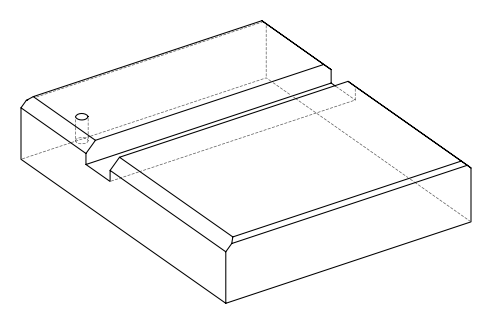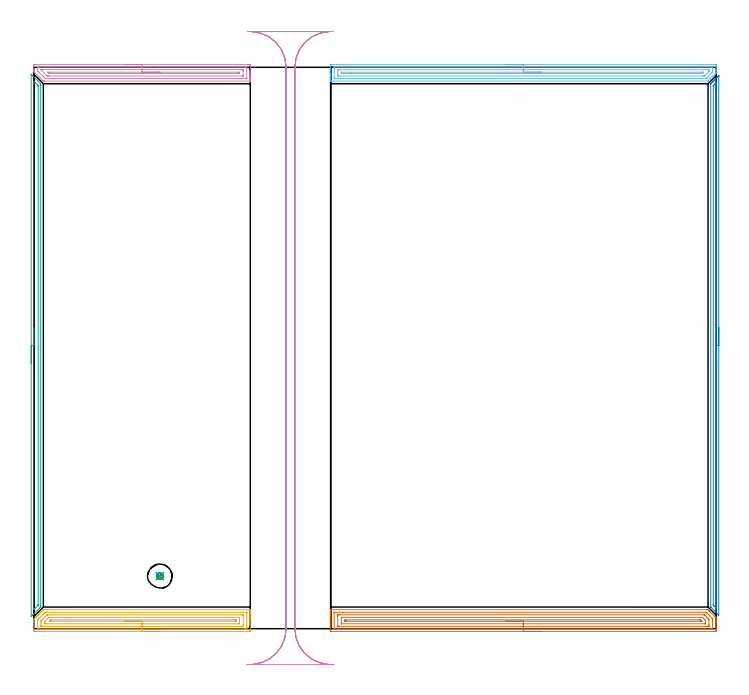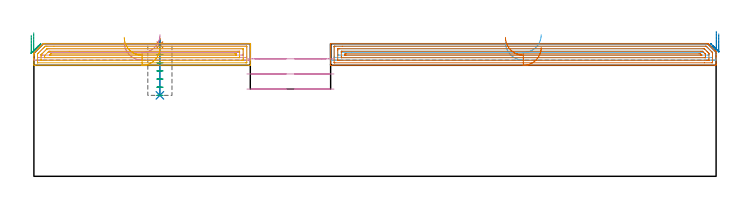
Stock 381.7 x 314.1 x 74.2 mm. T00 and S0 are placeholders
(PLAN: 10 operations, 4 tool changes, 40.3 min)
(1 SPOT_DRILL | STEP1POCKET | NXT0321_9005460120000 | 0.03 min | 2 mm3)
(2 DRILL_BLIND_HOLE_INTO_CENTER | STEP1POCKET | NXT0301_128 | 0.13 min | 3135 mm3)
(3 MILL_ROUGH_BLIND_HOLE_CONTOUR | STEP1POCKET | NXT0201_013 | Spiral | 0.49 min | 1000 mm3)
(4 AREA_MILL | FG_CHAMFER_SURFACE | UGT0205_001 | 4.01 min | 5360 mm3)
(5 AREA_MILL_1 | FG_CHAMFER_SURFACE_1 | UGT0205_001 | 5 min | 9347 mm3)
(6 AREA_MILL_2 | FG_CHAMFER_SURFACE_2 | UGT0205_001 | 7.05 min | 9358 mm3)
(7 AREA_MILL_3 | FG_CHAMFER_SURFACE_3 | UGT0205_001 | 8.8 min | 16271 mm3)
(8 AREA_MILL_4 | FG_CHAMFER_SURFACE_4 | UGT0205_001 | 4.94 min | 3005 mm3)
(9 AREA_MILL_5 | FG_CHAMFER_SURFACE_5 | UGT0205_001 | 4.97 min | 4158 mm3)
(10 MILL_RECTANGULAR_SLOT | SLOT_RECTANGULAR | UGT0201_019 | Follow Part, ap 10, ae 75% | 4.87 min | 356827 mm3)
(TOOL NXT0321_9005460120000 | NC Spot Drill, 142deg, 12mm, Carbide, Uncoated | D12 PA142 FL30 Z2)
(TOOL NXT0301_128 | Carbide Drill 12mm [861.1-1200-036A1-GP GC34] | D12 PA150 FL37.4 Z2)
(TOOL NXT0201_013 | ENDMILL 10mm | D10 FL30 Z4)
(TOOL UGT0205_001 | Chamfer Mill 20 x 3 x 45 deg. | D20 FL50 Z2)
(TOOL UGT0201_019 | End mill 40 mm | D40 FL63 Z6)
(OP 1 SPOT_DRILL)
G17 G21 G94 G90
T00 M6
G54
G17 G0 G90 X70.5 Y29.4 S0 M3
G43 Z84.2 H0
G94 G81 G98 Z73.619 F250. R77.2
G80
M5
M2
(OP 2 DRILL_BLIND_HOLE_INTO_CENTER)
G17 G21 G94 G90
T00 M6
G54
G17 G0 G90 X70.5 Y29.4 S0 M3
G43 Z84.2 H1
G94 G81 G98 Z45.3 F250. R76.2
G80
M5
M2
(OP 3 MILL_ROUGH_BLIND_HOLE_CONTOUR)
G17 G21 G94 G90
T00 M6
G54
G17 G0 G90 X70.5 Y29.4 S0 M3
G43 Z84.2 H0
Z72.643
G94 G3 X71.091 Y30.559 R0.73 F250.
X69.471 Y30.816 R1.159
X69.084 Y28.371 R1.75
X69.471 Y30.816 R-1.75
X69.278 Y29.594 R0.875
X70.5 Y29.4 R0.875
G0 Z68.086
G3 X71.091 Y30.559 R0.73
X69.471 Y30.816 R1.159
X69.084 Y28.371 R1.75
X69.471 Y30.816 R-1.75
X69.278 Y29.594 R0.875
X70.5 Y29.4 R0.875
G0 Z63.529
G3 X71.091 Y30.559 R0.73
X69.471 Y30.816 R1.159
X69.084 Y28.371 R1.75
X69.471 Y30.816 R-1.75
X69.278 Y29.594 R0.875
X70.5 Y29.4 R0.875
G0 Z58.971
G3 X71.091 Y30.559 R0.73
X69.471 Y30.816 R1.159
X69.084 Y28.371 R1.75
X69.471 Y30.816 R-1.75
X69.278 Y29.594 R0.875
X70.5 Y29.4 R0.875
G0 Z54.414
G3 X71.091 Y30.559 R0.73
X69.471 Y30.816 R1.159
X69.084 Y28.371 R1.75
X69.471 Y30.816 R-1.75
X69.278 Y29.594 R0.875
X70.5 Y29.4 R0.875
G0 Z49.857
G3 X71.091 Y30.559 R0.73
X69.471 Y30.816 R1.159
X69.084 Y28.371 R1.75
X69.471 Y30.816 R-1.75
X69.278 Y29.594 R0.875
X70.5 Y29.4 R0.875
G0 Z45.3
G3 X71.091 Y30.559 R0.73
X69.471 Y30.816 R1.159
X69.084 Y28.371 R1.75
X69.471 Y30.816 R-1.75
X69.278 Y29.594 R0.875
X70.5 Y29.4 R0.875
G0 Z84.2
M5
M2
(OP 4 AREA_MILL)
G17 G21 G94 G90
T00 M6
G54
G17 G0 G90 X50.55 Y315.6 S1061 M3
G43 Z84.2 H0
Z75.
G94 G1 X50.588 Z74.128 F250.
X50.702 Z73.264
X50.891 Z72.412
X51.153 Z71.58
X51.487 Z70.774
X51.89 Z70.
X52.358 Z69.264
X52.89 Z68.572
X53.479 Z67.929
X54.122 Z67.34
X54.814 Z66.808
X55.55 Z66.34
X56.324 Z65.937
X57.13 Z65.603
X57.962 Z65.341
X58.813 Z65.152
X59.678 Z65.038
X60.55 Z65.
X119.877
X120.469 Y315.599 Z65.001
X121.054 Y315.594 Z65.004
X121.092 Y315.592 Z65.006
X121.097 Y315.011 Z65.587
X121.1 Y314.382 Z66.216
Y309.663 Z70.932
Y308.248 Z72.349
Y307.88 Z72.715
Y307.146 Z73.454
Y306.885 Z73.714
X121.093 Y306.457 Z74.135
X121.09 Y306.403 Z74.188
X120.916 Y306.4 Z74.2
X5.997
X5.305 Y306.403 Z74.188
X5.18 Y306.52 Z74.079
X5.166 Y306.533 Z74.066
X0.161 Y311.539 Z69.06
X0.115 Y311.583 Z69.013
X0.01 Y311.699 Z68.893
X0.001 Y311.81 Z68.782
X0. Y312.259 Z68.341
Y312.494 Z68.106
Y313.228 Z67.367
Y314.487 Z66.11
X0.003 Y315.011 Z65.584
X0.008 Y315.591 Z65.005
X0.047 Y315.593 Z65.003
X0.631 Y315.6 Z65.
X60.55
Y314.186 Z66.414
X118.68 Y314.185 Z66.415
X118.746 Y314.184 Z66.416
X118.879 Y314.181 Z66.419
X119.09 Y314.173 Z66.427
X119.092 Y314.12 Z66.48
X119.099 Y313.702 Z66.898
X119.1 Y308.353 Z72.247
X119.096 Y307.88 Z72.72
X119.093 Y307.829 Z72.771
X119.092 Y307.822 Z72.778
X119.034 Y307.819 Z72.781
X118.946 Y307.816 Z72.784
X118.813 Y307.814 Z72.786
X118.746
X7.786
X6.954 Y307.818 Z72.782
X6.892 Y307.821 Z72.779
X6.281 Y307.88 Z72.72
X5.997 Y308.157 Z72.443
X5.378 Y308.772 Z71.828
X5.103 Y309.047 Z71.553
X2.704 Y311.446 Z69.154
X2.42 Y311.73 Z68.87
X2.119 Y312.035 Z68.565
X2.046 Y312.112 Z68.488
X2.012 Y312.15 Z68.45
X2.009 Y312.198 Z68.402
X2.005 Y312.337 Z68.263
X2. Y312.755 Z67.845
Y313.228 Z67.372
Y313.646 Z66.954
X2.004 Y314.12 Z66.48
X2.007 Y314.171 Z66.429
X2.008 Y314.178 Z66.422
X2.066 Y314.181 Z66.419
X2.154 Y314.184 Z66.416
X2.287 Y314.186 Z66.414
X2.354
X60.55
Y312.772 Z67.828
X116.456 Y312.771 Z67.829
X116.891 Y312.769 Z67.831
X117.036 Y312.767 Z67.833
X117.08 Y312.765 Z67.835
X117.09 Y312.683 Z67.917
X117.095 Y312.545 Z68.055
X117.099 Y312.337 Z68.263
X117.1 Y312.129 Z68.471
X117.098 Y309.457 Z71.143
X117.09 Y309.248 Z71.352
X117.087 Y309.234 Z71.366
X117.081 Y309.232 Z71.368
X117.055 Y309.23 Z71.37
X117. Y309.229 Z71.371
X116.891 Y309.228 Z71.372
X8.68 Y309.229 Z71.371
X8.219 Y309.231 Z71.369
X7.786 Y309.235 Z71.365
X7.365 Y309.246 Z71.354
X6.937 Y309.663 Z70.937
X6.892 Y309.708 Z70.892
X4.209 Y312.392 Z68.208
X4.043 Y312.568 Z68.032
X4.01 Y312.609 Z67.991
X4.006 Y312.637 Z67.963
X4.005 Y312.675 Z67.925
X4.01 Y312.731 Z67.869
X4.019 Y312.765 Z67.835
X4.077 Y312.767 Z67.833
X4.209 Y312.769 Z67.831
X4.667 Y312.771 Z67.829
X5.103 Y312.772 Z67.828
X60.55
Y311.357 Z69.243
X114.297
X115.014 Y311.355 Z69.245
X115.065 Y311.353 Z69.247
X115.088 Y311.351 Z69.249
X115.09 Y311.331 Z69.269
X115.095 Y311.221 Z69.379
X115.098 Y311. Z69.6
X115.095 Y310.779 Z69.821
X115.09 Y310.669 Z69.931
X115.088 Y310.649 Z69.951
X115.064 Y310.647 Z69.953
X115.012 Y310.645 Z69.955
X114.297 Y310.643 Z69.957
X114.208
X8.576
X8.478 Y310.647 Z69.953
X8.432 Y310.649 Z69.951
X8.373 Y310.687 Z69.913
X7.786 Y311.264 Z69.336
X7.735 Y311.32 Z69.28
X7.727 Y311.333 Z69.267
X7.721 Y311.35 Z69.25
X7.786 Y311.353 Z69.247
X7.876 Y311.355 Z69.245
X8.592 Y311.357 Z69.243
X8.68
X60.55
X61.422 Z69.281
X62.286 Z69.395
X63.138 Z69.583
X63.97 Z69.846
X64.776 Z70.18
X65.55 Z70.582
X66.286 Z71.051
X66.978 Z71.582
X67.621 Z72.172
X68.21 Z72.815
X68.741 Z73.507
X69.21 Z74.243
X69.613 Z75.016
X69.947 Z75.822
X70.209 Z76.654
X70.398 Z77.506
X70.512 Z78.371
X70.55 Z79.243
G0 Z84.2
M5
M2
(OP 5 AREA_MILL_1)
G17 G21 G94 G90
T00 M6
G54
G17 G0 G90 X70.55 Y-1.5 S1061 M3
G43 Z84.2 H0
Z72.1
G94 G1 X70.512 Z71.228 F250.
X70.398 Z70.363
X70.209 Z69.512
X69.947 Z68.68
X69.613 Z67.874
X69.21 Z67.1
X68.742 Z66.364
X68.21 Z65.672
X67.621 Z65.029
X66.978 Z64.439
X66.286 Z63.908
X65.55 Z63.44
X64.776 Z63.037
X63.97 Z62.703
X63.138 Z62.441
X62.286 Z62.252
X61.422 Z62.138
X60.55 Z62.1
X0.631
X0.265 Y-1.497 Z62.102
X0.01 Y-1.493 Z62.104
X0. Y-1.138 Z62.459
Y2.362 Z65.957
Y3.752 Z67.348
Y4.112 Z67.707
Y4.834 Z68.433
Y5.065 Z68.664
X0.003 Y5.248 Z68.84
X0.01 Y5.31 Z68.903
X0.125 Y5.425 Z69.023
X0.184 Y5.485 Z69.083
X1.271 Y6.571 Z70.171
X2.312 Y7.613 Z71.211
X2.42 Y7.722 Z71.318
X2.773 Y8.073 Z71.673
X2.95 Y8.25 Z71.85
X3.477 Y8.779 Z72.374
X3.761 Y9.062 Z72.662
X4.352 Y9.654 Z73.25
X4.688 Y9.988 Z73.588
X5.132 Y10.431 Z74.031
X5.305 Y10.597 Z74.188
X5.997 Y10.6 Z74.2
X120.916
X121.09 Y10.597 Z74.189
X121.097 Y10.453 Z74.046
X121.1 Y10.302 Z73.901
Y10.084 Z73.684
Y9.363 Z72.958
Y8.127 Z71.724
Y6.738 Z70.333
Y-1.138 Z62.46
X121.096 Y-1.399 Z62.199
X121.09 Y-1.492 Z62.105
X120.994 Y-1.499 Z62.099
X120.469 Y-1.5 Z62.1
X60.55
Y-0.086 Z63.514
X2.238 Y-0.085 Z63.515
X2.061 Y-0.082 Z63.518
X2.02 Y-0.079 Z63.521
X2.009 Y-0.076 Z63.524
X2.006 Y-0.063 Z63.537
X2.003 Y-0.028 Z63.572
X2. Y0.148 Z63.748
X2.001 Y4.112 Z67.712
X2.003 Y4.52 Z68.12
X2.01 Y4.755 Z68.355
X2.027 Y4.865 Z68.465
X2.142 Y4.987 Z68.587
X2.278 Y5.127 Z68.727
X2.42 Y5.27 Z68.87
X5.816 Y8.666 Z72.266
X5.997 Y8.845 Z72.445
X6.264 Y9.102 Z72.702
X6.361 Y9.179 Z72.779
X6.535 Y9.181 Z72.781
X6.892 Y9.185 Z72.785
X11.223 Y9.186 Z72.786
X118.862 Y9.185 Z72.785
X119.038 Y9.182 Z72.782
X119.08 Y9.179 Z72.779
X119.091 Y9.176 Z72.776
X119.094 Y9.163 Z72.763
X119.097 Y9.128 Z72.728
X119.1 Y8.952 Z72.552
Y0.201 Z63.801
X119.097 Y0.064 Z63.664
X119.093 Y-0.045 Z63.555
X119.09 Y-0.075 Z63.525
X119.078 Y-0.079 Z63.521
X119.036 Y-0.081 Z63.519
X118.68 Y-0.085 Z63.515
X118.499 Y-0.086 Z63.514
X60.55
Y1.328 Z64.928
X4.37 Y1.329 Z64.929
X4.209 Y1.33 Z64.93
X4.047 Y1.334 Z64.934
X4.01 Y1.335 Z64.935
X4.006 Y1.365 Z64.965
X4.003 Y1.419 Z65.019
X4.001 Y1.487 Z65.087
X4. Y1.691 Z65.291
Y3.441 Z67.041
X4.002 Y4.112 Z67.712
X4.004 Y4.313 Z67.913
X4.01 Y4.383 Z67.983
X4.049 Y4.438 Z68.038
X4.209 Y4.607 Z68.207
X4.4 Y4.8 Z68.4
X4.587 Y4.987 Z68.587
X6.892 Y7.293 Z70.893
X7.054 Y7.454 Z71.054
X7.214 Y7.613 Z71.213
X7.33 Y7.722 Z71.322
X7.371 Y7.76 Z71.36
X7.462 Y7.764 Z71.364
X7.626 Y7.769 Z71.369
X7.786 Y7.771 Z71.371
X116.73
X116.891 Y7.77 Z71.37
X117.053 Y7.766 Z71.366
X117.09 Y7.764 Z71.364
X117.094 Y7.735 Z71.335
X117.097 Y7.681 Z71.281
X117.099 Y7.613 Z71.213
X117.1 Y7.409 Z71.009
Y2.158 Z65.758
X117.096 Y1.487 Z65.087
X117.093 Y1.385 Z64.985
X117.09 Y1.34 Z64.94
X117.047 Y1.335 Z64.935
X116.891 Y1.333 Z64.933
X116.159 Y1.329 Z64.929
X115.997 Y1.328 Z64.928
X60.55
Y2.743 Z66.343
X6.152
X6.098 Y2.745 Z66.345
X6.043 Y2.749 Z66.349
X6.01 Y2.754 Z66.354
X6.008 Y2.802 Z66.402
X6. Y3.235 Z66.835
X6.002 Y3.674 Z67.274
X6.007 Y3.891 Z67.491
X6.01 Y3.944 Z67.544
X6.034 Y3.975 Z67.575
X6.082 Y4.03 Z67.63
X6.162 Y4.112 Z67.712
X7.912 Y5.863 Z69.463
X8.297 Y6.237 Z69.837
X8.432 Y6.35 Z69.95
X8.68 Y6.353 Z69.953
X9.07 Y6.356 Z69.956
X19.773 Y6.357 Z69.957
X114.948
X115.002 Y6.355 Z69.955
X115.057 Y6.351 Z69.951
X115.09 Y6.346 Z69.946
X115.092 Y6.298 Z69.898
X115.1 Y5.865 Z69.465
Y3.24 Z66.84
X115.092 Y2.801 Z66.401
X115.09 Y2.753 Z66.353
X115.017 Y2.749 Z66.349
X114.883 Y2.745 Z66.345
X114.714 Y2.743 Z66.343
X60.55
Y4.157 Z67.757
X9.529
X8.879 Y4.162 Z67.762
X8.68 Y4.164 Z67.764
Y4.175 Z67.775
Y4.18 Z67.78
X9.088 Y4.588 Z68.188
X9.212 Y4.709 Z68.309
X9.349 Y4.839 Z68.439
X9.457 Y4.936 Z68.536
X9.555 Y4.942 Z68.542
X9.574 Y4.943 Z68.543
X112.465
X112.856 Y4.94 Z68.54
X113.051 Y4.937 Z68.537
X113.09 Y4.935 Z68.535
X113.094 Y4.901 Z68.501
X113.096 Y4.844 Z68.444
X113.099 Y4.323 Z67.923
X113.096 Y4.217 Z67.817
X113.092 Y4.171 Z67.771
X113.089 Y4.164 Z67.764
X113.072 Y4.161 Z67.761
X113.022 Y4.159 Z67.759
X112.822 Y4.157 Z67.757
X60.55
X59.678 Z67.795
X58.814 Z67.909
X57.962 Z68.098
X57.13 Z68.36
X56.324 Z68.694
X55.55 Z69.097
X54.814 Z69.565
X54.122 Z70.096
X53.479 Z70.686
X52.89 Z71.329
X52.358 Z72.021
X51.89 Z72.757
X51.487 Z73.531
X51.153 Z74.337
X50.891 Z75.169
X50.702 Z76.02
X50.588 Z76.885
X50.55 Z77.757
G0 Z84.2
M5
M2
(OP 6 AREA_MILL_2)
G17 G21 G94 G90
T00 M6
G54
G17 G0 G90 X263.85 Y315.6 S1061 M3
G43 Z84.2 H0
Z75.
G94 G1 X263.888 Z74.128 F250.
X264.002 Z73.263
X264.191 Z72.412
X264.453 Z71.58
X264.787 Z70.774
X265.19 Z70.
X265.658 Z69.264
X266.19 Z68.572
X266.779 Z67.929
X267.422 Z67.34
X268.114 Z66.808
X268.85 Z66.34
X269.624 Z65.937
X270.43 Z65.603
X271.262 Z65.341
X272.114 Z65.152
X272.978 Z65.038
X273.85 Z65.
X380.488
X381.079 Y315.598 Z65.002
X381.662 Y315.593 Z65.004
X381.693 Y315.591 Z65.005
X381.7 Y315.011 Z65.585
Y314.739 Z65.856
Y314.12 Z66.475
Y312.685 Z67.912
Y312.337 Z68.258
Y311.038 Z69.561
X381.699 Y311. Z69.598
X381.697 Y310.908 Z69.689
X381.675 Y310.878 Z69.721
X381.422 Y310.622 Z69.978
X381.288 Y310.488 Z70.112
X380.911 Y310.109 Z70.488
X380.404 Y309.603 Z70.996
X380.019 Y309.217 Z71.379
X379.519 Y308.719 Z71.881
X379.128 Y308.326 Z72.27
X378.634 Y307.834 Z72.766
X378.237 Y307.435 Z73.162
X377.75 Y306.95 Z73.65
X377.505 Y306.704 Z73.894
X377.264 Y306.466 Z74.13
X377.195 Y306.403 Z74.189
X377.058 Y306.4 Z74.2
X166.174
X166.01 Y306.402 Z74.188
X166.008 Y306.453 Z74.138
X166. Y306.86 Z73.74
Y307.185 Z73.415
Y307.88 Z72.715
Y309.12 Z71.477
Y309.663 Z70.932
Y310.283 Z70.313
Y315.011 Z65.587
X166.002 Y315.285 Z65.313
X166.01 Y315.592 Z65.006
X166.318 Y315.599 Z64.999
X273.85 Y315.6 Z65.
Y314.186 Z66.414
X379.292 Y314.185 Z66.415
X379.358 Y314.184 Z66.416
X379.491 Y314.18 Z66.42
X379.69 Y314.171 Z66.429
X379.692 Y314.12 Z66.48
X379.699 Y313.714 Z66.886
X379.7 Y312.337 Z68.263
X379.698 Y311.932 Z68.668
X379.69 Y311.446 Z69.154
X379.686 Y311.347 Z69.253
X379.624 Y311.28 Z69.32
X379.543 Y311.195 Z69.405
X379.292 Y310.942 Z69.658
X379.098 Y310.748 Z69.852
X377.122 Y308.772 Z71.828
X376.611 Y308.261 Z72.339
X376.42 Y308.071 Z72.529
X376.224 Y307.88 Z72.72
X376.169 Y307.83 Z72.77
X375.983 Y307.821 Z72.779
X375.85 Y307.816 Z72.784
X375.784 Y307.815 Z72.785
X168.408
X168.342 Y307.816 Z72.784
X168.209 Y307.82 Z72.78
X168.01 Y307.829 Z72.771
X168.008 Y307.88 Z72.72
X168.002 Y308.286 Z72.314
X168. Y313.635 Z66.965
X168.004 Y314.12 Z66.48
X168.007 Y314.169 Z66.431
X168.008 Y314.176 Z66.424
X168.055 Y314.18 Z66.42
X168.143 Y314.183 Z66.417
X168.275 Y314.185 Z66.415
X168.342 Y314.186 Z66.414
X273.85
Y312.772 Z67.828
X377.069 Y312.771 Z67.829
X377.505 Y312.768 Z67.832
X377.649 Y312.765 Z67.835
X377.69 Y312.76 Z67.84
X377.695 Y312.662 Z67.938
X377.698 Y312.532 Z68.068
X377.7 Y312.337 Z68.263
X377.699 Y312.143 Z68.457
X377.695 Y311.947 Z68.653
X377.69 Y311.819 Z68.781
X377.643 Y311.754 Z68.846
X377.505 Y311.605 Z68.995
X375.563 Y309.663 Z70.937
X375.19 Y309.298 Z71.302
X375.136 Y309.247 Z71.353
X375.041 Y309.235 Z71.365
X374.824 Y309.232 Z71.368
X374.365 Y309.229 Z71.371
X170.631
X170.195 Y309.232 Z71.368
X170.052 Y309.235 Z71.365
X170.01 Y309.24 Z71.36
X170.005 Y309.338 Z71.262
X170.002 Y309.468 Z71.132
X170. Y309.663 Z70.937
Y309.858 Z70.742
X170.001 Y312.53 Z68.07
X170.01 Y312.726 Z67.874
X170.014 Y312.766 Z67.834
X170.033 Y312.768 Z67.832
X170.087 Y312.77 Z67.83
X170.195 Y312.771 Z67.829
X170.653 Y312.772 Z67.828
X273.85
Y311.357 Z69.243
X374.019
X374.636 Y311.355 Z69.245
X374.737 Y311.353 Z69.247
X374.789 Y311.35 Z69.25
X374.764 Y311.321 Z69.279
X374.655 Y311.207 Z69.394
X374.299 Y310.848 Z69.752
X374.169 Y310.72 Z69.88
X374.115 Y310.672 Z69.928
X374.086 Y310.649 Z69.951
X374.066 Y310.647 Z69.953
X373.972 Y310.643 Z69.957
X373.93
X172.787
X172.071 Y310.648 Z69.952
X172.023 Y310.649 Z69.951
X172.01 Y310.656 Z69.944
X172.007 Y310.679 Z69.921
X172.002 Y310.786 Z69.814
X172.001 Y311. Z69.6
X172.002 Y311.214 Z69.386
X172.007 Y311.321 Z69.279
X172.01 Y311.344 Z69.256
X172.024 Y311.351 Z69.249
X172.074 Y311.355 Z69.245
X172.16 Y311.356 Z69.244
X177.763 Y311.357 Z69.243
X273.85
X274.722 Z69.281
X275.586 Z69.395
X276.438 Z69.583
X277.27 Z69.846
X278.076 Z70.18
X278.85 Z70.582
X279.586 Z71.051
X280.278 Z71.582
X280.921 Z72.172
X281.51 Z72.815
X282.042 Z73.507
X282.51 Z74.243
X282.913 Z75.016
X283.247 Z75.822
X283.509 Z76.654
X283.698 Z77.506
X283.812 Z78.371
X283.85 Z79.243
G0 Z84.2
M5
M2
(OP 7 AREA_MILL_3)
G17 G21 G94 G90
T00 M6
G54
G17 G0 G90 X283.85 Y-1.5 S1061 M3
G43 Z84.2 H0
Z72.1
G94 G1 X283.812 Z71.228 F250.
X283.698 Z70.363
X283.509 Z69.512
X283.247 Z68.68
X282.913 Z67.874
X282.51 Z67.1
X282.042 Z66.364
X281.51 Z65.672
X280.921 Z65.029
X280.278 Z64.439
X279.586 Z63.908
X278.85 Z63.44
X278.076 Z63.037
X277.27 Z62.703
X276.438 Z62.441
X275.586 Z62.252
X274.722 Z62.138
X273.85 Z62.1
X166.621
X166.091 Y-1.494 Z62.104
X166.01 Y-1.492 Z62.106
X166. Y-1.405 Z62.193
Y7.613 Z71.207
Y8.146 Z71.743
Y8.488 Z72.084
Y9.021 Z72.617
Y9.363 Z72.958
Y10.318 Z73.917
X166.003 Y10.461 Z74.054
X166.01 Y10.597 Z74.188
X166.174 Y10.6 Z74.2
X376.611
X377.195 Y10.601 Z74.183
X377.337 Y10.466 Z74.061
X377.505 Y10.296 Z73.895
X377.564 Y10.238 Z73.835
X377.618 Y10.182 Z73.781
X377.802 Y9.998 Z73.597
X377.855 Y9.946 Z73.543
X377.904 Y9.896 Z73.495
X378.1 Y9.7 Z73.299
X378.147 Y9.654 Z73.252
X381.115 Y6.685 Z70.285
X381.377 Y6.424 Z70.022
X381.501 Y6.3 Z69.896
X381.675 Y6.122 Z69.72
X381.693 Y6.095 Z69.693
X381.697 Y6.081 Z69.68
X381.7 Y6.063 Z69.661
Y4.987 Z68.582
Y3.771 Z67.368
Y3.237 Z66.831
Y-0.871 Z62.726
X381.696 Y-1.138 Z62.459
X381.69 Y-1.493 Z62.104
X381.445 Y-1.497 Z62.102
X381.079 Y-1.5 Z62.1
X273.85
Y-0.086 Z63.514
X168.408
X168.226 Y-0.085 Z63.515
X168.056 Y-0.081 Z63.519
X168.019 Y-0.079 Z63.521
X168.01 Y-0.06 Z63.54
X168.006 Y-0.029 Z63.571
X168.001 Y0.136 Z63.736
X168. Y8.887 Z72.487
X168.004 Y9.021 Z72.621
X168.01 Y9.127 Z72.727
X168.017 Y9.179 Z72.779
X168.053 Y9.18 Z72.78
X168.408 Y9.185 Z72.785
X172.513 Y9.186 Z72.786
X375.717 Y9.185 Z72.785
X375.9 Y9.184 Z72.784
X376.076 Y9.18 Z72.78
X376.161 Y9.177 Z72.777
X376.344 Y9. Z72.6
X376.611 Y8.739 Z72.339
X379.292 Y6.058 Z69.658
X379.483 Y5.863 Z69.463
X379.666 Y5.672 Z69.272
X379.69 Y5.611 Z69.211
X379.695 Y5.563 Z69.163
X379.699 Y5.464 Z69.064
X379.7 Y0.213 Z63.813
X379.696 Y0.079 Z63.679
X379.69 Y-0.027 Z63.573
X379.683 Y-0.079 Z63.521
X379.647 Y-0.081 Z63.519
X379.292 Y-0.085 Z63.515
X375.131 Y-0.086 Z63.514
X273.85
Y1.328 Z64.928
X171.089
X170.356 Y1.33 Z64.93
X170.195 Y1.332 Z64.932
X170.036 Y1.335 Z64.935
X170.009 Y1.343 Z64.943
X170.006 Y1.373 Z64.973
X170.002 Y1.423 Z65.023
X170.001 Y1.487 Z65.087
X170. Y1.679 Z65.279
Y6.929 Z70.529
X170.003 Y7.613 Z71.213
X170.006 Y7.708 Z71.308
X170.01 Y7.754 Z71.354
X170.017 Y7.765 Z71.365
X170.038 Y7.767 Z71.367
X170.195 Y7.769 Z71.369
X170.927 Y7.771 Z71.371
X171.089 Y7.772 Z71.372
X374.824 Y7.771 Z71.371
X374.986 Y7.769 Z71.369
X375.093 Y7.766 Z71.366
X375.126 Y7.763 Z71.363
X375.141 Y7.753 Z71.353
X375.171 Y7.726 Z71.326
X375.287 Y7.613 Z71.213
X376.611 Y6.289 Z69.889
X377.035 Y5.863 Z69.463
X377.505 Y5.384 Z68.984
X377.69 Y5.177 Z68.777
X377.695 Y4.987 Z68.587
X377.699 Y4.797 Z68.397
X377.7 Y2.171 Z65.771
X377.697 Y1.487 Z65.087
X377.694 Y1.392 Z64.992
X377.69 Y1.346 Z64.946
X377.683 Y1.335 Z64.935
X377.662 Y1.333 Z64.933
X377.505 Y1.33 Z64.93
X376.773 Y1.328 Z64.928
X376.611
X273.85
Y2.743 Z66.343
X172.143
X172.088 Y2.744 Z66.344
X172.031 Y2.747 Z66.347
X172.015 Y2.749 Z66.349
X172.01 Y2.762 Z66.362
X172.007 Y2.812 Z66.412
X172. Y3.22 Z66.82
Y5.863 Z69.463
X172.005 Y6.291 Z69.891
X172.008 Y6.344 Z69.944
X172.011 Y6.35 Z69.95
X172.026 Y6.353 Z69.953
X172.068 Y6.355 Z69.955
X172.203 Y6.357 Z69.957
X172.371
X373.037
X373.427 Y6.355 Z69.955
X373.93 Y6.35 Z69.95
X374.092 Y6.347 Z69.947
X374.258 Y6.186 Z69.786
X374.587 Y5.863 Z69.463
X374.824 Y5.627 Z69.227
X375.458 Y4.987 Z68.587
X375.663 Y4.776 Z68.376
X375.69 Y4.744 Z68.344
X375.694 Y4.719 Z68.319
X375.697 Y4.666 Z68.266
X375.699 Y4.558 Z68.158
X375.7 Y4.129 Z67.729
Y3.237 Z66.837
X375.695 Y2.808 Z66.408
X375.692 Y2.756 Z66.356
X375.689 Y2.75 Z66.35
X375.674 Y2.747 Z66.347
X375.632 Y2.744 Z66.344
X375.497 Y2.743 Z66.343
X375.329
X273.85
Y4.157 Z67.757
X174.618
X174.228 Y4.159 Z67.759
X174.034 Y4.162 Z67.762
X174.016 Y4.163 Z67.763
X174.01 Y4.173 Z67.773
X174.005 Y4.209 Z67.809
X174.003 Y4.261 Z67.861
X174.009 Y4.753 Z68.353
X174.029 Y4.936 Z68.536
X174.663 Y4.943 Z68.543
X372.189
X372.991 Y4.937 Z68.537
X373.037 Y4.936 Z68.536
X373.444 Y4.546 Z68.146
X373.645 Y4.345 Z67.945
X373.69 Y4.298 Z67.898
X373.693 Y4.271 Z67.871
X373.694 Y4.225 Z67.825
X373.69 Y4.18 Z67.78
X373.682 Y4.164 Z67.764
X373.638 Y4.162 Z67.762
X373.438 Y4.159 Z67.759
X373.037 Y4.157 Z67.757
X372.991
X273.85
X272.978 Z67.795
X272.114 Z67.909
X271.262 Z68.098
X270.43 Z68.36
X269.624 Z68.694
X268.85 Z69.097
X268.114 Z69.565
X267.422 Z70.096
X266.779 Z70.686
X266.19 Z71.329
X265.658 Z72.021
X265.19 Z72.757
X264.787 Z73.531
X264.453 Z74.337
X264.191 Z75.169
X264.002 Z76.02
X263.888 Z76.885
X263.85 Z77.757
G0 Z84.2
M5
M2
(OP 8 AREA_MILL_4)
G17 G21 G94 G90
T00 M6
G54
G17 G0 G90 X383.2 Y168.5 S1061 M3
G43 Z84.2 H0
Z79.7
G94 G1 Y168.462 Z78.828 F250.
Y168.348 Z77.964
Y168.159 Z77.112
Y167.897 Z76.28
Y167.563 Z75.474
Y167.16 Z74.7
Y166.692 Z73.964
Y166.16 Z73.272
Y165.571 Z72.629
Y164.928 Z72.04
Y164.236 Z71.509
Y163.5 Z71.04
Y162.726 Z70.637
Y161.92 Z70.303
Y161.088 Z70.041
Y160.236 Z69.852
Y159.372 Z69.738
Y158.5 Z69.7
X383.199 Y7.733 Z69.701
X383.194 Y7.617 Z69.703
X383.159 Y7.648 Z69.739
X383.047 Y7.753 Z69.851
X378.861 Y11.939 Z74.038
X378.711 Y12.091 Z74.182
X378.697 Y12.113 Z74.196
X378.7 Y12.211 Z74.2
Y304.79
X378.697 Y304.887 Z74.196
X378.711 Y304.909 Z74.182
X378.861 Y305.062 Z74.038
X379.032 Y305.233 Z73.866
X379.183 Y305.384 Z73.714
X379.615 Y305.815 Z73.285
X379.924 Y306.125 Z72.974
X380.066 Y306.268 Z72.83
X380.475 Y306.675 Z72.425
X380.52 Y306.72 Z72.38
X380.816 Y307.017 Z72.082
X380.95 Y307.152 Z71.946
X381.335 Y307.535 Z71.565
X381.452 Y307.652 Z71.448
X381.708 Y307.909 Z71.19
X381.834 Y308.036 Z71.063
X382.195 Y308.395 Z70.705
X382.361 Y308.561 Z70.539
X382.6 Y308.801 Z70.298
X382.717 Y308.919 Z70.179
X383.196 Y309.396 Z69.703
X383.199 Z69.701
X383.2 Z69.7
Y158.5
X381.786 Z71.114
Y11.767
X381.784 Y11.598 Z71.116
X381.781 Y11.514 Z71.119
X381.78 Y11.487 Z71.12
X381.76 Y11.501 Z71.14
X381.68 Y11.576 Z71.22
X381.484 Y11.767 Z71.416
X380.95 Y12.3 Z71.95
X380.592 Y12.659 Z72.308
X380.227 Y13.031 Z72.673
X380.125 Y13.137 Z72.775
X380.121 Y13.187 Z72.779
X380.118 Y13.292 Z72.782
X380.114 Y13.502 Z72.786
Y13.551
X380.115 Y303.4 Z72.785
X380.116 Y303.449 Z72.784
X380.125 Y303.864 Z72.775
X380.33 Y304.075 Z72.57
X380.591 Y304.341 Z72.309
X381.568 Y305.318 Z71.332
X381.66 Y305.408 Z71.24
X381.746 Y305.488 Z71.154
X381.779 Y305.517 Z71.121
X381.785 Y305.282 Z71.115
Y305.233
X381.786 Y158.5 Z71.114
Y157.628 Z71.152
Y156.764 Z71.266
Y155.912 Z71.455
Y155.08 Z71.717
Y154.274 Z72.051
Y153.5 Z72.454
Y152.764 Z72.923
Y152.072 Z73.454
Y151.429 Z74.043
Y150.84 Z74.686
Y150.308 Z75.379
Y149.84 Z76.114
Y149.437 Z76.888
Y149.103 Z77.694
Y148.841 Z78.526
Y148.652 Z79.378
Y148.538 Z80.243
Y148.5 Z81.114
G0 Z84.2
M5
M2
(OP 9 AREA_MILL_5)
G17 G21 G94 G90
T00 M6
G54
G17 G0 G90 X-1.5 Y148.5 S1061 M3
G43 Z84.2 H0
Z78.9
G94 G1 Y148.538 Z78.028 F250.
Y148.652 Z77.164
Y148.841 Z76.312
Y149.103 Z75.48
Y149.437 Z74.674
Y149.84 Z73.9
Y150.308 Z73.164
Y150.839 Z72.472
Y151.429 Z71.829
Y152.072 Z71.24
Y152.764 Z70.709
Y153.5 Z70.24
Y154.274 Z69.837
Y155.08 Z69.503
Y155.912 Z69.241
Y156.763 Z69.052
Y157.628 Z68.938
Y158.5 Z68.9
X-1.499 Y310.174
X-1.497 Y310.186 Z68.903
X-1.493 Y310.187 Z68.906
X-1.47 Y310.17 Z68.929
X-1.053 Y309.754 Z69.345
X3.793 Y304.907 Z74.192
X3.796 Y304.903 Z74.194
X3.799 Y304.893 Z74.195
X3.8 Y304.21 Z74.2
Y12.79
X3.799 Y12.107 Z74.195
X3.796 Y12.096 Z74.194
X3.149 Y11.449 Z73.548
X1.809 Y10.108 Z72.207
X0.467 Y8.767 Z70.866
X0.021 Y8.32 Z70.419
X-0.54 Y7.759 Z69.859
X-0.759 Y7.539 Z69.638
X-0.873 Y7.426 Z69.525
X-1.321 Y6.979 Z69.078
X-1.493 Y6.816 Z68.906
X-1.499 Y6.813 Z68.9
X-1.5 Y158.5
X-0.086 Z70.314
Y305.91
X-0.079 Y306.314 Z70.321
X-0.061 Y306.302 Z70.339
X-0.022 Y306.268 Z70.378
X0.015 Y306.234 Z70.415
X2.04 Y304.21 Z72.44
X2.192 Y304.054 Z72.592
X2.312 Y303.926 Z72.712
X2.379 Y303.852 Z72.779
X2.386 Y303.316 Z72.786
X2.385 Y13.684 Z72.785
X2.382 Y13.28 Z72.782
X2.379 Y13.18 Z72.779
X2.375 Y13.137 Z72.775
X2.35 Y13.109 Z72.75
X2.256 Y13.009 Z72.656
X2.04 Y12.79 Z72.44
X0.039 Y10.788 Z70.439
X-0.056 Y10.697 Z70.344
X-0.075 Y10.68 Z70.325
X-0.079 Z70.321
X-0.081 Y10.682 Z70.319
X-0.083 Y10.727 Z70.317
X-0.085 Y10.914 Z70.315
X-0.086 Y11.002 Z70.314
Y158.5
Y159.371 Z70.352
Y160.236 Z70.466
Y161.088 Z70.655
Y161.92 Z70.917
Y162.726 Z71.251
Y163.5 Z71.654
Y164.236 Z72.123
Y164.928 Z72.654
Y165.571 Z73.243
Y166.16 Z73.886
Y166.691 Z74.578
Y167.16 Z75.314
Y167.563 Z76.088
Y167.897 Z76.894
Y168.159 Z77.726
Y168.348 Z78.578
Y168.462 Z79.443
Y168.5 Z80.314
G0 Z84.2
M5
M2
(OP 10 MILL_RECTANGULAR_SLOT)
G17 G21 G94 G90
T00 M6
G54
G17 G0 G90 X119.29 Y334.243 S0 M3
G43 Z84.2 H0
Z65.733
G94 G1 X122.285 Y334.065 F250.
G2 X141.1 Y314.1 R20. F500.
G1 Y0.
G2 X123.687 Y-19.832 R20.
G1 X123.684 Y-19.862
G3 X126.031 Y-20. R20.
G1 X161.096
G3 X163.429 Y-19.863 R20.
G1 X163.426 Y-19.834
G2 X146. Y0. R20.
G1 Y314.1
G2 X164.803 Y334.064 R20.
G1 X167.798 Y334.244 F250.
G0 Z84.2
X167.9 Y-20.134
Z57.267
G1 X164.905 Y-19.97
G2 X146. Y0. R20. F500.
G1 Y314.1
G2 X165.368 Y334.09 R20.
G1 X121.732
G2 X141.1 Y314.1 R20.
G1 Y0.
G2 X122.195 Y-19.97 R20.
G1 X119.2 Y-20.134 F250.
G0 X167.9 Z48.8
G1 X164.905 Y-19.97
G2 X146. Y0. R20. F500.
G1 Y314.1
G2 X165.368 Y334.09 R20.
G1 X121.732
G2 X141.1 Y314.1 R20.
G1 Y0.
G2 X122.195 Y-19.97 R20.
G1 X119.2 Y-20.134 F250.
G0 Z84.2
M5
M2
